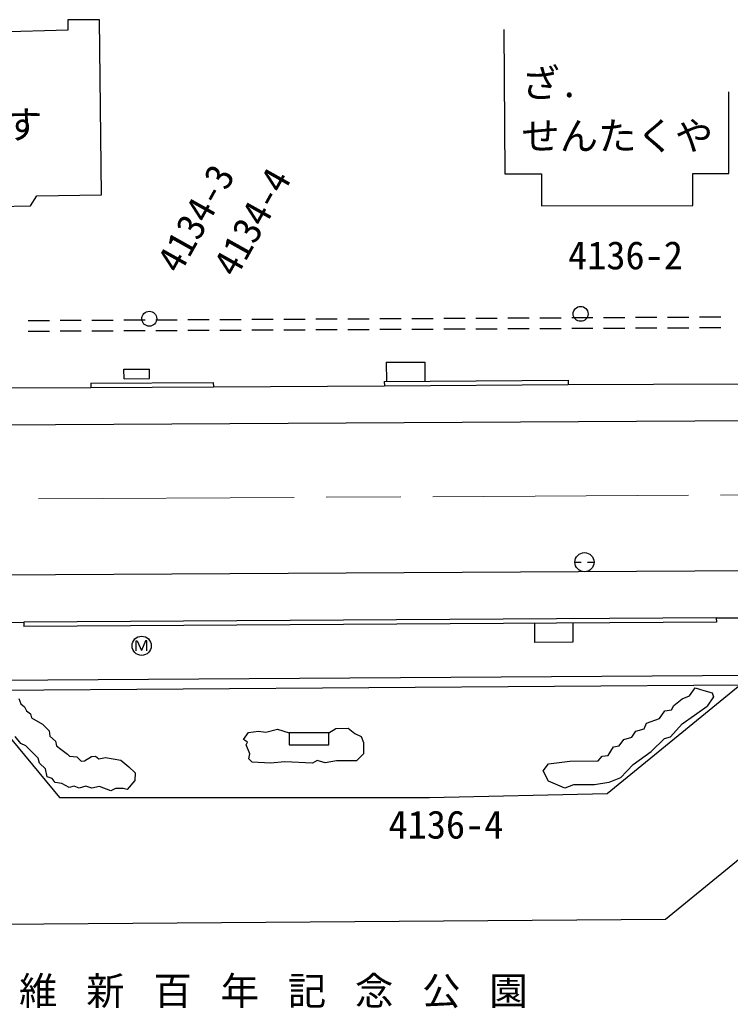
# Model space of a CAD drawing. Units: millimetres, scale not verified. Extents: x 40000 to 680000, y 20000 to 380000.
# Drawn here: x 217602 to 250927, y 261088 to 307444 of the extents above; entities that cross this region are included whole.
import ezdxf
from ezdxf.enums import TextEntityAlignment as Align

# ---------------------------------------------------------------- set-up
doc = ezdxf.new("R2010")
doc.units = ezdxf.units.MM
doc.header["$LTSCALE"] = 1000
doc.linetypes.add('CHAIN', pattern=[18.5, 12, -1.5, 3.5, -1.5])
doc.layers.add('M-BGD', color=7, linetype='Continuous', lineweight=25)
doc.layers.add('M-BMK', color=2, linetype='CHAIN', lineweight=13)
doc.styles.add('ＭＳ ゴシック', font='')
doc.styles.get('ＭＳ ゴシック').set_extended_font_data('MS Gothic')

msp = doc.modelspace()

# ---------------------------------------------------------------- linework, layer by layer
at = {"layer": 'M-BGD'}
for p, q in [((221337, 307435), (219860, 307444)), ((219860, 307444), (219860, 306955)), ((221430, 299232), (221337, 307435)), ((219860, 306955), (215819, 306847)), ((240311, 306981), (240350, 300215)), ((250864, 300237), (250864, 304071)), ((240350, 300215), (242080, 300215)), ((242080, 300215), (242080, 298712)), ((249179, 298735), (249179, 300237)), ((249179, 300237), (250864, 300237)), ((218102, 298716), (218409, 299184)), ((218409, 299184), (221430, 299232)), ((210470, 298609), (218102, 298716)), ((242080, 298712), (249179, 298735)), ((238490, 293432), (237490, 293427)), ((239990, 293440), (238990, 293435)), ((241490, 293448), (240490, 293443)), ((242990, 293456), (241990, 293451)), ((244490, 293466), (243490, 293461)), ((245990, 293471), (244990, 293466)), ((247490, 293479), (246490, 293474)), ((248990, 293487), (247990, 293482)), ((250490, 293495), (249490, 293490)), ((218990, 293330), (217990, 293325)), ((220490, 293338), (219490, 293333)), ((221990, 293346), (220990, 293341)), ((223490, 293354), (222490, 293349)), ((224990, 293362), (223990, 293356)), ((226490, 293372), (225490, 293367)), ((227990, 293377), (226990, 293372)), ((229490, 293385), (228490, 293380)), ((230990, 293393), (229990, 293388)), ((232490, 293401), (231490, 293396)), ((233990, 293409), (232990, 293403)), ((235490, 293419), (234490, 293414)), ((236990, 293424), (235990, 293419)), ((245990, 292971), (244990, 292966)), ((247490, 292979), (246490, 292974)), ((248990, 292987), (247990, 292982)), ((250490, 292995), (249490, 292990)), ((218990, 292830), (217990, 292825)), ((220490, 292838), (219490, 292833)), ((221990, 292846), (220990, 292841)), ((223490, 292854), (222490, 292849)), ((224990, 292862), (223990, 292856)), ((226490, 292870), (225490, 292864)), ((227990, 292877), (226990, 292872)), ((229490, 292885), (228490, 292880)), ((230990, 292893), (229990, 292888)), ((232490, 292901), (231490, 292896)), ((233990, 292909), (232990, 292903)), ((235490, 292917), (234490, 292911)), ((236990, 292924), (235990, 292919)), ((238490, 292932), (237490, 292927)), ((239990, 292940), (238990, 292935)), ((241490, 292948), (240490, 292943)), ((242990, 292956), (241990, 292951)), ((244490, 292964), (243490, 292958)), ((234796, 291379), (236596, 291392)), ((234796, 291379), (234802, 290479)), ((236596, 291392), (236602, 290492)), ((222491, 291055), (223691, 291065)), ((222495, 290605), (222491, 291055)), ((223695, 290615), (223691, 291065)), ((216900, 290179), (220942, 290197)), ((220941, 290397), (226681, 290436)), ((220941, 290397), (220942, 290197)), ((220942, 290197), (226683, 290236)), ((222495, 290605), (223695, 290615)), ((226681, 290436), (226683, 290236)), ((226683, 290236), (234704, 290279)), ((234702, 290479), (243331, 290538)), ((234702, 290479), (234704, 290279)), ((234704, 290279), (243332, 290338)), ((243331, 290538), (243332, 290338)), ((243332, 290338), (251325, 290373)), ((167954, 288153), (268219, 288756)), ((243639, 282006), (243939, 282006)), ((244239, 282006), (244539, 282006)), ((268173, 281684), (167827, 281136)), ((203747, 279114), (217790, 279188)), ((250273, 279393), (217790, 279188)), ((217790, 279188), (217792, 278988)), ((250275, 279193), (217792, 278988)), ((241743, 279139), (241749, 278239)), ((243543, 279150), (243549, 278250)), ((250273, 279393), (264304, 279467)), ((250273, 279393), (250275, 279193)), ((223062, 277848), (223062, 278317)), ((223062, 278317), (223113, 278317)), ((223113, 278317), (223309, 277866)), ((223506, 278317), (223309, 277866)), ((223557, 278317), (223506, 278317)), ((223557, 277848), (223557, 278317)), ((243549, 278250), (241749, 278239)), ((181581, 276259), (264013, 276777)), ((215305, 275997), (251388, 276262)), ((215305, 275997), (219466, 270971)), ((245158, 271162), (251388, 276262)), ((249022, 275736), (249281, 276114)), ((249281, 276114), (249691, 275984)), ((249691, 275984), (250079, 275877)), ((250079, 275877), (250138, 275695)), ((217554, 275609), (217646, 275362)), ((217646, 275362), (217821, 275218)), ((248289, 275284), (248677, 275596)), ((248677, 275596), (249022, 275736)), ((250138, 275695), (249851, 275247)), ((217821, 275218), (217914, 275033)), ((217914, 275033), (218099, 274889)), ((218099, 274889), (218151, 274704)), ((247610, 274680), (247858, 275036)), ((247858, 275036), (248170, 275090)), ((248170, 275090), (248289, 275284)), ((249254, 274829), (249851, 275247)), ((218151, 274704), (218666, 274405)), ((246887, 274185), (247006, 274454)), ((247006, 274454), (247610, 274680)), ((248129, 273812), (248672, 274425)), ((248672, 274425), (249254, 274829)), ((218666, 274405), (218974, 274097)), ((218974, 274097), (219005, 273850)), ((228089, 273696), (228324, 274012)), ((228324, 274012), (228793, 274084)), ((228793, 274084), (229144, 274030)), ((229144, 274030), (229686, 274174)), ((229686, 274174), (230238, 274004)), ((232105, 274004), (232421, 274202)), ((232421, 274202), (233007, 274229)), ((233007, 274229), (233323, 273977)), ((233323, 273977), (233621, 273832)), ((246305, 273797), (246499, 274077)), ((246499, 274077), (246887, 274185)), ((217647, 273499), (217379, 273828)), ((217894, 273396), (217647, 273499)), ((219005, 273850), (219284, 273612)), ((219284, 273612), (219325, 273396)), ((228278, 273561), (228089, 273696)), ((228215, 273435), (228278, 273561)), ((233621, 273832), (233729, 273544)), ((233729, 273544), (233729, 273012)), ((245716, 273392), (245944, 273692)), ((245944, 273692), (246305, 273797)), ((247222, 273132), (247843, 273743)), ((247843, 273743), (248129, 273812)), ((218470, 272819), (217894, 273396)), ((219325, 273396), (219521, 273241)), ((219521, 273241), (219840, 273005)), ((228396, 273020), (228215, 273435)), ((245201, 272937), (245453, 273344)), ((245453, 273344), (245716, 273392)), ((246373, 272521), (247222, 273132)), ((218534, 272575), (218470, 272819)), ((218817, 272319), (218534, 272575)), ((219840, 273005), (219943, 272902)), ((219943, 272902), (220283, 272871)), ((220283, 272871), (220489, 272676)), ((220489, 272676), (220633, 272686)), ((220633, 272686), (220973, 272892)), ((220973, 272892), (221158, 272902)), ((221158, 272902), (221308, 272781)), ((221308, 272781), (221616, 272845)), ((221616, 272845), (222336, 272729)), ((222336, 272729), (222721, 272408)), ((228342, 272786), (228396, 273020)), ((228504, 272624), (228342, 272786)), ((229361, 272578), (228504, 272624)), ((230038, 272651), (229361, 272578)), ((231329, 272588), (230038, 272651)), ((231555, 272705), (231329, 272588)), ((231934, 272597), (231555, 272705)), ((232466, 272696), (231934, 272597)), ((233395, 272687), (232466, 272696)), ((233729, 273012), (233395, 272687)), ((242406, 272553), (243402, 272673)), ((243402, 272673), (244733, 272685)), ((244733, 272685), (244913, 272913)), ((244913, 272913), (245201, 272937)), ((218894, 271946), (218817, 272319)), ((222721, 272408), (223016, 272126)), ((223016, 272126), (223004, 271767)), ((242155, 272218), (242406, 272553)), ((242406, 271738), (242155, 272218)), ((245781, 271890), (246373, 272521)), ((219125, 271857), (218894, 271946)), ((219266, 271677), (219125, 271857)), ((219574, 271626), (219266, 271677)), ((223004, 271767), (222644, 271343)), ((243162, 271415), (242406, 271738)), ((245238, 271667), (244553, 271571)), ((245781, 271890), (245238, 271667)), ((247897, 265261), (255686, 271647)), ((219921, 271433), (219574, 271626)), ((220152, 271497), (219921, 271433)), ((220383, 271407), (220152, 271497)), ((220705, 271497), (220383, 271407)), ((220987, 271407), (220705, 271497)), ((221347, 271484), (220987, 271407)), ((221873, 271279), (221347, 271484)), ((222092, 271394), (221873, 271279)), ((222451, 271394), (222092, 271394)), ((222644, 271343), (222451, 271394)), ((243570, 271571), (243162, 271415)), ((244553, 271571), (243570, 271571)), ((219466, 270971), (236817, 270965)), ((236817, 270965), (245158, 271162)), ((216640, 265025), (247897, 265261))]:
    msp.add_line(p, q, dxfattribs=at)
msp.add_lwpolyline([(230238, 273436), (232105, 273436), (232105, 274004), (230238, 274004)], close=True, dxfattribs=at)
for centre, radius in [((243910, 293652), 350), ((223676, 293423), 350), ((244089, 282006), 450), ((223320, 278086), 450)]:
    msp.add_circle(centre, radius, dxfattribs=at)
at = {"layer": 'M-BMK'}
msp.add_line((267475, 285240), (168558, 284716), dxfattribs=at)

# ---------------------------------------------------------------- texts
at = {"layer": 'M-BGD', "style": 'ＭＳ ゴシック'}
for s, p in [('ざ.', (241128, 304474)), ('せんたくや', (241128, 302000)), ('4136-2', (243320, 296400)), ('4136-4', (234899, 269701))]:
    msp.add_text(s, height=1320, dxfattribs=at).set_placement(p, align=Align.MIDDLE_LEFT)
for s, p in [('4134-3', (224534, 295782)), ('4134-4', (227176, 295613))]:
    msp.add_text(s, height=1320, rotation=60.77, dxfattribs=at).set_placement(p, align=Align.MIDDLE_LEFT)
at = {"layer": 'M-BGD', "char_height": 1320, "attachment_point": 4, "style": 'ＭＳ ゴシック'}
for s, insert in [('\\T1.3;浜なす', (212180, 302456)), ('\\T1.75;維新百年記念公園', (217572, 261825))]:
    msp.add_mtext(s, dxfattribs=dict(at, insert=insert))

doc.saveas('drawing.dxf')
